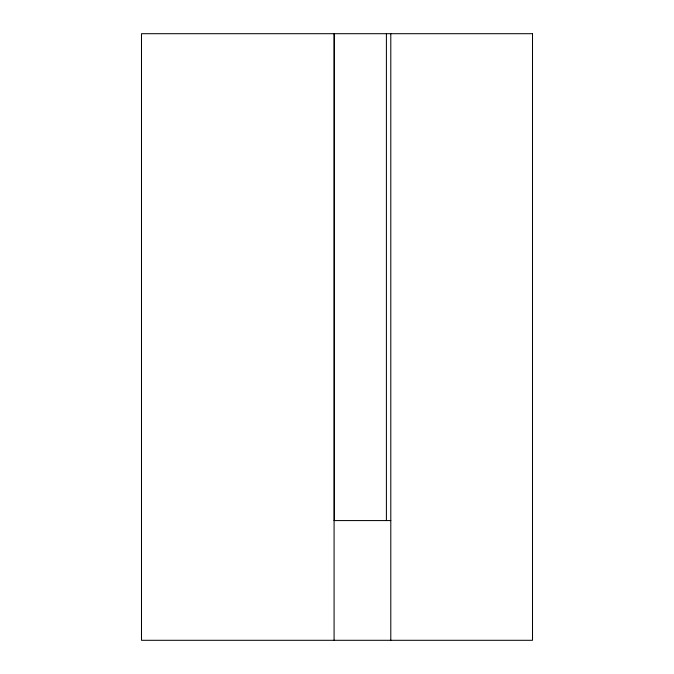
<?xml version="1.0" encoding="UTF-8"?>
<svg xmlns="http://www.w3.org/2000/svg" width="674" height="674" viewBox="0 0 674 674"><rect width="100%" height="100%" fill="white"/><g stroke="black" fill="none" stroke-linecap="round" stroke-linejoin="round"><path stroke-width="1.01" d="M334.085 520.572L390.794 520.572M390.794 33.7L390.794 640.3M386.404 33.7L386.404 520.572M334.321 33.7L334.321 520.572M334.085 33.7L334.085 640.3M532.511 33.7L141.489 33.7L141.489 640.3L532.511 640.3L532.511 33.7"/></g></svg>
